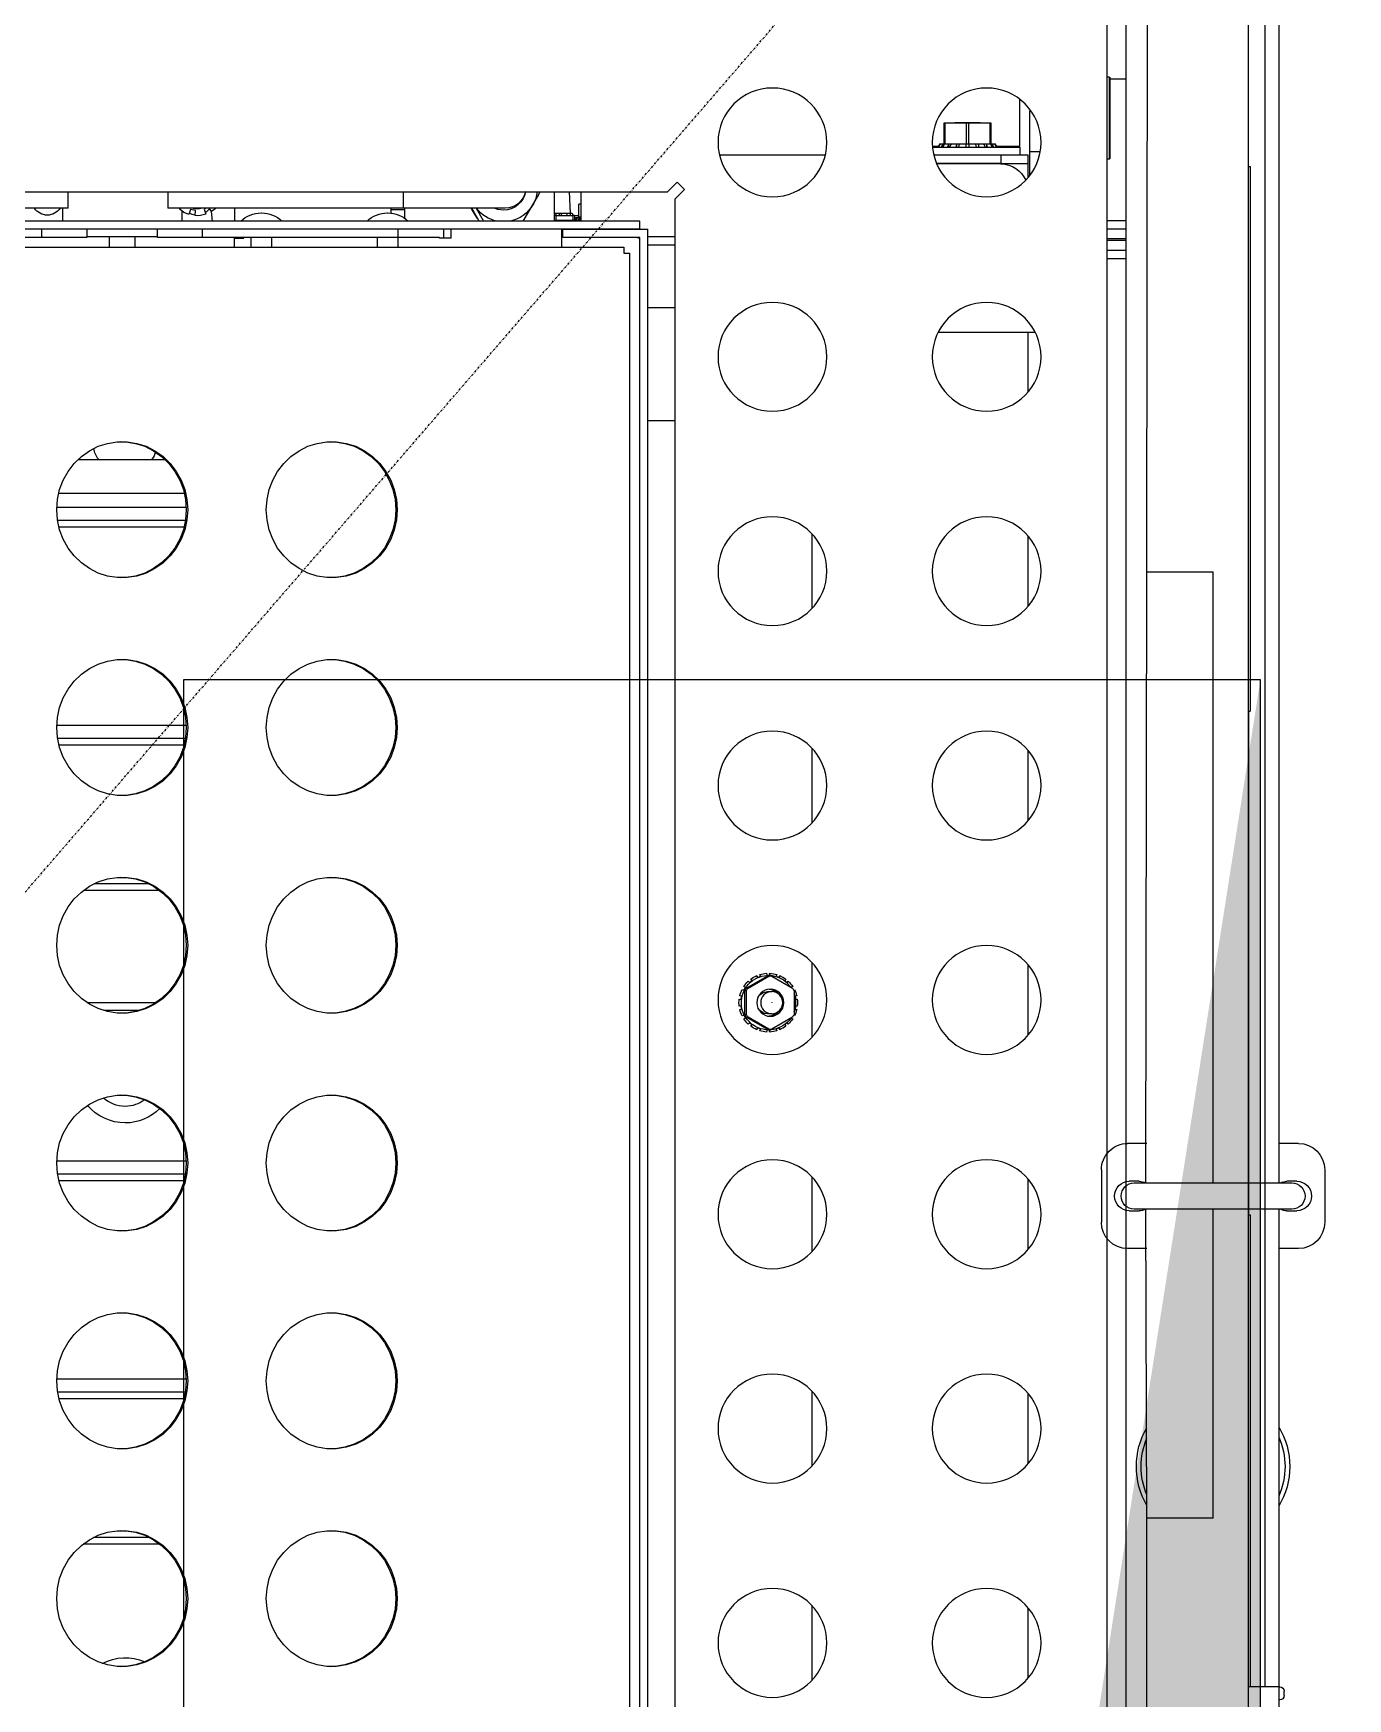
# Model space of a CAD drawing. Header units: inches. Extents: x 0 to 24647, y -6 to 17516.
# Drawn here: x 8805.3 to 9110.5, y 10575.5 to 10961.9 of the extents above; entities that cross this region are included whole.
import ezdxf

# ---------------------------------------------------------------- set-up
doc = ezdxf.new("R2010")
doc.units = ezdxf.units.IN
doc.header["$MEASUREMENT"] = 0
doc.linetypes.add('STRICHPUNKT', pattern=[1, 0.5, -0.25, 0, -0.25])
for name, color, linetype in [('260G', 2, 'Continuous'), ('410AB', 90, 'Continuous'), ('610', 4, 'STRICHPUNKT'), ('BK BO', 41, 'Continuous')]:
    doc.layers.add(name, color=color, linetype=linetype)
doc.layers.add('500', color=4, linetype='Continuous', lineweight=13)

# ---------------------------------------------------------------- blocks, each defined once
blk = doc.blocks.new('A$C0A803AA6')
at = {"layer": '410AB', "flags": 128}
blk.add_lwpolyline([(1013.49, 1120.8), (1013.5, 870.8), (513.5, 870.79), (513.49, 1120.79)], close=True, dxfattribs=at)
at = {"layer": '410AB'}
blk.add_solid([(1013.49, 1120.8), (587.71, 1053.97), (513.49, 1120.79), (513.5, 870.79)], dxfattribs=at)
at = {"layer": '610'}
blk.add_line((0, 0), (1527, 1320.8), dxfattribs=at)
blk = doc.blocks.new('D-Broiler-Duke-FBB')
at = {"layer": 'BK BO', "color": 250}
for p, q in [((80546.4, 12099.04), (80547.44, 12099.04)), ((80548.45, 12098.03), (80548.45, 12090.74)), ((81011.37, 12094.53), (80548.45, 12094.53)), ((80178.34, 12090.74), (80991.59, 12090.74)), ((80658, 12091.12), (80548.45, 12091.12)), ((80658, 12090.74), (80658, 12091.12)), ((80658, 12090.8), (80774.87, 12090.8)), ((80774.87, 12090.74), (80774.87, 12091.12)), ((80901.21, 12091.12), (80774.87, 12091.12)), ((80901.21, 12090.74), (80901.21, 12091.12)), ((80178.34, 12062.31), (80991.59, 12062.31)), ((80879.84, 12062.31), (80879.84, 12057.94)), ((80881.73, 12062.31), (80881.73, 12057.94)), ((80884.07, 12062.31), (80884.07, 12057.94)), ((80884.51, 12057.94), (80884.51, 12062.31)), ((80886.78, 12057.94), (80886.78, 12062.31)), ((80888.68, 12057.94), (80888.68, 12062.31)), ((80921.53, 12062.31), (80921.53, 12058.53)), ((80180.01, 12057.94), (80990.83, 12057.94)), ((80922, 12058.53), (80903.05, 12058.53)), ((80903.05, 12058.41), (80903.05, 12058.53)), ((80903.05, 12057.94), (80903.05, 12058.41)), ((80922, 12058.41), (80903.05, 12058.41)), ((80922, 12058.41), (80922, 12058.53)), ((80922, 12058.41), (80922, 12057.94)), ((80904.63, 12042.39), (80904.63, 12039.95)), ((80550.44, 12039.57), (80566.8, 12039.57)), ((80600.18, 12039.57), (80616.54, 12039.57)), ((80649.92, 12039.57), (80666.28, 12039.57)), ((80699.66, 12039.57), (80716.03, 12039.57)), ((80749.4, 12039.57), (80765.77, 12039.57)), ((80799.14, 12039.57), (80815.51, 12039.57)), ((80848.88, 12039.57), (80862.78, 12039.57)), ((80862.78, 12018.67), (80862.78, 12041.21)), ((80898.63, 12039.57), (80901.95, 12039.57)), ((80899.09, 12039.95), (80914.09, 12039.95)), ((80901.94, 12031.02), (80901.95, 12039.57)), ((80901.95, 12039.57), (80903.84, 12039.57)), ((80901.95, 12033.25), (80901.95, 12039.57)), ((80903.84, 12039.57), (80903.84, 12033.25)), ((80905.74, 12037.67), (80903.84, 12037.67)), ((80905.74, 12017.35), (80905.74, 12037.67)), ((80905.86, 12037.67), (80916.8, 12037.67)), ((80905.86, 12037.67), (80905.86, 12032.24)), ((80901.82, 12033.25), (80901.82, 12018.33)), ((80901.95, 12031.02), (80901.82, 12031.02)), ((80903.84, 12033.25), (80901.95, 12033.25)), ((80901.95, 12033.25), (80901.95, 12018.28)), ((80903.84, 12033.25), (80903.84, 12017.66)), ((80906.52, 12031.81), (80905.74, 12032.32)), ((80905.74, 12032.27), (80906.52, 12031.81)), ((80906.52, 12031.81), (80905.74, 12032.14)), ((80905.74, 12031.59), (80906.43, 12031.2)), ((80906.43, 12030.82), (80905.74, 12031.21)), ((80906.43, 12031.2), (80905.75, 12031.2)), ((80906.43, 12031.2), (80906.43, 12030.82)), ((80906.52, 12019.18), (80906.52, 12031.81)), ((80906.52, 12031.02), (80911.25, 12031.02)), ((80911.25, 12030.68), (80906.52, 12030.68)), ((80911.25, 12031.02), (80911.25, 12030.68)), ((80911.25, 12030.68), (80911.25, 12025.83)), ((80905.74, 12030.17), (80906.43, 12029.88)), ((80906.43, 12029.88), (80905.74, 12029.88)), ((80906.43, 12029.3), (80905.74, 12029.58)), ((80905.74, 12028.18), (80906.43, 12028.03)), ((80906.43, 12028.03), (80905.74, 12028.03)), ((80906.43, 12027.32), (80905.74, 12027.47)), ((80906.43, 12029.88), (80906.43, 12029.3)), ((80906.43, 12028.03), (80906.43, 12027.32)), ((80911.42, 12025.49), (80911.42, 12028.45)), ((80901.95, 12025.49), (80901.82, 12025.49)), ((80905.74, 12025.87), (80906.43, 12025.87)), ((80906.43, 12025.12), (80905.74, 12025.12)), ((80905.74, 12023.52), (80906.43, 12023.67)), ((80906.43, 12022.96), (80905.74, 12022.81)), ((80906.43, 12022.96), (80905.74, 12022.96)), ((80906.43, 12023.67), (80906.43, 12022.96)), ((80906.52, 12025.83), (80911.25, 12025.83)), ((80911.25, 12025.16), (80906.52, 12025.16)), ((80911.25, 12025.83), (80911.25, 12025.16)), ((80911.25, 12025.16), (80911.25, 12020.31)), ((80911.42, 12022.54), (80911.42, 12025.49)), ((80901.95, 12019.97), (80901.82, 12019.97)), ((80901.94, 12018.28), (80901.94, 12019.97)), ((80905.74, 12021.4), (80906.43, 12021.69)), ((80906.43, 12021.11), (80905.74, 12020.82)), ((80906.43, 12021.11), (80905.74, 12021.11)), ((80905.74, 12019.78), (80906.43, 12020.17)), ((80906.43, 12019.79), (80905.74, 12019.4)), ((80905.74, 12018.67), (80906.52, 12019.18)), ((80906.52, 12019.18), (80905.74, 12018.72)), ((80905.74, 12018.85), (80906.52, 12019.18)), ((80906.43, 12019.79), (80905.75, 12019.79)), ((80905.86, 12018.75), (80905.86, 12017.34)), ((80906.43, 12021.69), (80906.43, 12021.11)), ((80906.43, 12020.17), (80906.43, 12019.79)), ((80906.52, 12020.31), (80911.25, 12020.31)), ((80911.25, 12019.97), (80906.52, 12019.97)), ((80911.25, 12020.31), (80911.25, 12019.97)), ((80903.84, 11992.48), (80903.84, 11967.92)), ((80567.31, 11989.37), (80549.93, 11989.37)), ((80617.05, 11989.37), (80599.67, 11989.37)), ((80666.79, 11989.37), (80649.41, 11989.37)), ((80716.53, 11989.37), (80699.15, 11989.37)), ((80766.28, 11989.37), (80748.89, 11989.37)), ((80816.02, 11989.37), (80798.64, 11989.37)), ((80703.82, 11984.87), (80701.02, 11980.04)), ((80702.23, 11983.88), (80702.57, 11983.65)), ((80702.23, 11983.88), (80702.57, 11983.59)), ((80703.57, 11984.45), (80703.47, 11984.92)), ((80704.12, 11985.3), (80704.4, 11985.21)), ((80704.12, 11985.3), (80704.4, 11985.21)), ((80710, 11985.21), (80704.4, 11985.21)), ((80705.72, 11985.47), (80705.65, 11985.85)), ((80706.47, 11985.6), (80705.72, 11985.47)), ((80706.39, 11985.98), (80706.47, 11985.6)), ((80706.39, 11985.98), (80706.47, 11985.54)), ((80707.94, 11985.6), (80708.01, 11985.98)), ((80707.94, 11985.54), (80708.01, 11985.98)), ((80708.68, 11985.47), (80707.94, 11985.6)), ((80708.76, 11985.85), (80708.68, 11985.47)), ((80710, 11985.21), (80710.28, 11985.3)), ((80710, 11985.21), (80710.28, 11985.3)), ((80713.38, 11980.04), (80710.58, 11984.87)), ((80710.94, 11984.92), (80710.83, 11984.45)), ((80711.84, 11983.65), (80712.18, 11983.88)), ((80711.84, 11983.59), (80712.18, 11983.88)), ((80701.09, 11981.1), (80700.67, 11981.19)), ((80700.93, 11981.9), (80701.35, 11981.81)), ((80700.93, 11981.9), (80701.35, 11981.75)), ((80701.35, 11981.81), (80701.09, 11981.1)), ((80702.08, 11983.08), (80701.74, 11983.3)), ((80702.57, 11983.65), (80702.08, 11983.08)), ((80704.64, 11980.06), (80704.64, 11979.04)), ((80709.77, 11979.04), (80709.77, 11980.06)), ((80712.32, 11983.08), (80711.84, 11983.65)), ((80712.67, 11983.3), (80712.32, 11983.08)), ((80713.06, 11981.81), (80713.48, 11981.9)), ((80713.06, 11981.75), (80713.48, 11981.9)), ((80713.32, 11981.1), (80713.06, 11981.81)), ((80713.74, 11981.19), (80713.32, 11981.1)), ((80700.39, 11979.6), (80700.84, 11979.66)), ((80700.39, 11979.6), (80701.02, 11979.37)), ((80701.02, 11978.96), (80700.39, 11978.85)), ((80700.67, 11977.26), (80701.09, 11977.47)), ((80700.67, 11977.26), (80701.09, 11977.41)), ((80700.84, 11979.66), (80701.01, 11979.3)), ((80701.35, 11976.76), (80700.93, 11976.55)), ((80701.01, 11979.71), (80701.01, 11979.3)), ((80701.02, 11979.37), (80703.82, 11974.54)), ((80701.02, 11979.37), (80701.02, 11978.96)), ((80701.02, 11978.96), (80703.82, 11974.13)), ((80701.09, 11977.47), (80701.35, 11976.76)), ((80701.09, 11977.47), (80701.09, 11977.41)), ((80701.09, 11977.41), (80701.33, 11976.75)), ((80710.58, 11974.54), (80713.38, 11979.37)), ((80710.58, 11974.13), (80713.38, 11978.96)), ((80713.06, 11976.76), (80713.32, 11977.47)), ((80713.48, 11976.55), (80713.06, 11976.76)), ((80713.08, 11976.75), (80713.32, 11977.41)), ((80713.32, 11977.47), (80713.74, 11977.26)), ((80713.32, 11977.47), (80713.32, 11977.41)), ((80713.32, 11977.41), (80713.74, 11977.26)), ((80713.38, 11979.37), (80714.02, 11979.6)), ((80713.38, 11978.96), (80713.38, 11979.37)), ((80714.02, 11978.85), (80713.38, 11978.96)), ((80713.39, 11979.3), (80713.39, 11979.71)), ((80713.39, 11979.3), (80713.57, 11979.66)), ((80713.57, 11979.66), (80714.02, 11979.6)), ((80701.74, 11975.15), (80702.08, 11975.5)), ((80701.74, 11975.15), (80702.08, 11975.44)), ((80702.08, 11975.5), (80702.57, 11974.92)), ((80702.08, 11975.5), (80702.08, 11975.44)), ((80702.08, 11975.44), (80702.54, 11974.89)), ((80702.57, 11974.92), (80702.23, 11974.57)), ((80703.47, 11973.54), (80703.82, 11974.13)), ((80703.47, 11973.54), (80703.82, 11974.13)), ((80703.82, 11974.13), (80703.82, 11974.54)), ((80703.82, 11974.13), (80704.4, 11973.79)), ((80703.82, 11974.13), (80704.4, 11973.79)), ((80704.4, 11973.79), (80704.12, 11973.16)), ((80704.4, 11974.21), (80710, 11974.21)), ((80704.4, 11974.21), (80704.4, 11973.79)), ((80704.4, 11973.79), (80710, 11973.79)), ((80705.65, 11972.61), (80705.72, 11973.11)), ((80705.65, 11972.61), (80705.72, 11973.05)), ((80705.72, 11973.11), (80706.47, 11972.97)), ((80705.72, 11973.11), (80705.72, 11973.05)), ((80705.72, 11973.05), (80706.46, 11972.92)), ((80706.47, 11972.97), (80706.39, 11972.48)), ((80707.94, 11972.97), (80708.68, 11973.11)), ((80707.94, 11972.92), (80708.68, 11973.05)), ((80708.01, 11972.48), (80707.94, 11972.97)), ((80708.68, 11973.11), (80708.76, 11972.61)), ((80708.68, 11973.11), (80708.68, 11973.05)), ((80708.68, 11973.05), (80708.76, 11972.61)), ((80710, 11973.79), (80710, 11974.21)), ((80710, 11973.79), (80710.58, 11974.13)), ((80710.58, 11974.54), (80710.58, 11974.13)), ((80710.58, 11974.13), (80710.94, 11973.54)), ((80711.84, 11974.92), (80712.32, 11975.5)), ((80712.18, 11974.57), (80711.84, 11974.92)), ((80711.86, 11974.89), (80712.32, 11975.44)), ((80712.32, 11975.5), (80712.67, 11975.15)), ((80712.32, 11975.5), (80712.32, 11975.44)), ((80712.32, 11975.44), (80712.67, 11975.15)), ((80893.66, 11957.57), (80194.63, 11957.57)), ((80842.25, 11957.57), (80842.25, 11951.28)), ((80868.48, 11951.28), (80868.48, 11957.57)), ((80883, 11957.57), (80883, 11951.28)), ((80884.89, 11957.57), (80884.89, 11951.28)), ((80895.91, 11959.82), (80893.66, 11957.57)), ((80895.38, 11955.86), (80897.63, 11958.11)), ((80897.63, 11958.11), (80895.91, 11959.82)), ((80895.38, 11702.56), (80895.38, 11955.86)), ((80200.62, 11951.28), (80886.66, 11951.28)), ((80202.51, 11949.39), (80884.77, 11949.39)), ((80884.64, 11949.39), (80884.64, 11949.01)), ((80884.77, 11949.39), (80884.77, 11931.55)), ((80886.66, 11931.55), (80886.66, 11951.28)), ((80886.66, 11949.39), (80888.56, 11949.39)), ((80886.66, 11949.39), (80886.66, 11709.08)), ((80888.56, 11949.39), (80888.56, 11709.08)), ((80206.18, 11947.11), (80881.1, 11947.11)), ((80881.1, 11945.72), (80881.1, 11947.11)), ((80882.49, 11945.72), (80881.1, 11945.72)), ((80882.49, 11712.75), (80882.49, 11945.72)), ((80884.64, 11949.01), (80884.77, 11949.01)), ((80888.56, 11935.8), (80895.38, 11935.8)), ((80888.68, 11935.8), (80888.68, 11929.56)), ((80888.68, 11934.37), (80889.47, 11934.88)), ((80889.47, 11934.88), (80888.68, 11934.4)), ((80888.68, 11934.53), (80889.47, 11934.88)), ((80889.84, 11934.22), (80888.68, 11934.22)), ((80889.84, 11933.84), (80888.68, 11933.84)), ((80889.47, 11935.27), (80888.69, 11935.31)), ((80889.47, 11934.88), (80889.16, 11934.84)), ((80889.47, 11934.88), (80889.3, 11934.22)), ((80889.47, 11935.8), (80889.47, 11935.27)), ((80889.47, 11934.88), (80889.47, 11935.27)), ((80889.47, 11935.27), (80892.52, 11935.27)), ((80889.79, 11935.27), (80889.84, 11934.22)), ((80889.84, 11934.22), (80889.84, 11933.84)), ((80890.43, 11933.74), (80889.84, 11933.84)), ((80889.84, 11929.94), (80889.84, 11933.84)), ((80890.43, 11933.28), (80890.43, 11933.74)), ((80892.52, 11935.8), (80892.52, 11935.27)), ((80882.49, 11931.34), (80886.66, 11931.34)), ((80884.77, 11931.55), (80886.66, 11931.55)), ((80889.84, 11929.94), (80888.68, 11929.94)), ((80889.84, 11933.28), (80890.43, 11933.28)), ((80890.43, 11932.48), (80889.84, 11932.48)), ((80889.84, 11931.26), (80890.43, 11931.26)), ((80890.43, 11930.7), (80889.84, 11930.7)), ((80890.43, 11929.95), (80889.84, 11929.94)), ((80889.84, 11929.94), (80889.84, 11929.58)), ((80890.43, 11933.28), (80895.38, 11933.11)), ((80890.43, 11932.48), (80890.43, 11933.28)), ((80890.43, 11931.26), (80890.43, 11932.48)), ((80890.43, 11929.95), (80890.43, 11931.26)), ((80890.43, 11929.56), (80890.43, 11929.95)), ((80895.38, 11929.56), (80888.56, 11929.56)), ((80888.56, 11922.35), (80892.34, 11924.58)), ((80891.55, 11918.18), (80891.55, 11894.5)), ((80888.56, 11912.14), (80891.55, 11910.38)), ((80884.64, 11905.58), (80886.66, 11905.58)), ((80884.64, 11905.58), (80884.64, 11902.91)), ((80884.64, 11903.93), (80886.66, 11903.93)), ((80884.64, 11902.91), (80884.77, 11902.91)), ((80884.77, 11902.91), (80884.77, 11893.33)), ((80884.77, 11893.23), (80882.49, 11893.23)), ((80884.77, 11893.33), (80886.66, 11893.33)), ((80884.77, 11893.33), (80884.77, 11847.86)), ((80889.21, 11894.82), (80891.55, 11894.82)), ((80891.55, 11891.58), (80890.42, 11891.58)), ((80891.21, 11894.82), (80891.21, 11891.58)), ((80891.55, 11894.5), (80891.55, 11839.84)), ((80895.38, 11894.5), (80891.55, 11894.5)), ((80882.49, 11888.48), (80884.77, 11888.48)), ((80890.45, 11890.78), (80890.45, 11890.92)), ((80884.77, 11863.91), (80882.49, 11863.91)), ((80890.45, 11861.47), (80890.45, 11861.61)), ((80882.49, 11859.16), (80884.77, 11859.16)), ((80884.64, 11857.44), (80884.77, 11857.44)), ((80884.64, 11855.28), (80884.64, 11857.44)), ((80884.64, 11857.18), (80884.77, 11857.18)), ((80882.49, 11855.28), (80884.64, 11855.28)), ((80884.77, 11855.28), (80884.64, 11855.28)), ((80891.55, 11855.28), (80888.56, 11855.28)), ((80888.56, 11850.16), (80890.78, 11849.95)), ((80891.32, 11848.25), (80890.15, 11848.63)), ((80890.78, 11849.95), (80891.48, 11849.5)), ((80891.55, 11848.74), (80891.32, 11848.25)), ((80884.77, 11847.86), (80886.66, 11847.86)), ((80884.77, 11847.86), (80884.77, 11837.45)), ((80889.83, 11846.16), (80891.06, 11846.23)), ((80891.28, 11845.11), (80890.1, 11844.73)), ((80891.06, 11846.23), (80891.28, 11845.11)), ((80615.28, 11843.57), (80615.28, 11814.57)), ((80616.81, 11843.89), (80616.81, 11814.24)), ((80619.93, 11814.04), (80619.93, 11844.1)), ((80665.84, 11843.57), (80665.84, 11814.56)), ((80667.37, 11843.9), (80667.37, 11814.24)), ((80670.49, 11814.04), (80670.49, 11844.1)), ((80766.97, 11843.59), (80766.97, 11814.55)), ((80768.5, 11843.91), (80768.5, 11814.23)), ((80771.62, 11814.04), (80771.62, 11844.1)), ((80817.53, 11843.59), (80817.53, 11814.54)), ((80819.06, 11843.91), (80819.06, 11814.23)), ((80822.18, 11814.04), (80822.18, 11844.1)), ((80825.38, 11843.66), (80825.38, 11814.47)), ((80890.91, 11843.05), (80888.56, 11843.05)), ((80891.3, 11842.54), (80891.55, 11842.75)), ((80581.57, 11837.99), (80581.57, 11820.15)), ((80707.25, 11820.98), (80707.25, 11837.15)), ((80733.26, 11837.89), (80733.26, 11820.25)), ((80833.28, 11819.01), (80833.28, 11839.13)), ((80884.77, 11837.45), (80886.66, 11837.45)), ((80884.89, 11837.45), (80884.89, 11821.02)), ((80895.38, 11839.84), (80891.55, 11839.84)), ((80583.1, 11835.57), (80583.1, 11822.56)), ((80705.36, 11833.16), (80705.36, 11824.98)), ((80734.79, 11835.42), (80734.79, 11822.72)), ((80884.89, 11832.16), (80882.49, 11832.16)), ((80882.49, 11826.25), (80884.89, 11826.25)), ((80884.77, 11821.02), (80884.77, 11810.6)), ((80886.66, 11821.02), (80884.77, 11821.02)), ((80888.56, 11815.41), (80891.55, 11815.41)), ((80891.55, 11816.69), (80891.55, 11762.03)), ((80891.55, 11816.69), (80895.38, 11816.69)), ((80884.77, 11810.6), (80884.77, 11765.13)), ((80884.77, 11810.6), (80886.66, 11810.6))]:
    blk.add_line(p, q, dxfattribs=at)
at = {"layer": 'BK BO', "color": 250, "flags": 128}
for points in [[(80906.43, 12025.87), (80906.43, 12025.21), (80906.43, 12025.12)], [(80710.83, 11984.45), (80711.76, 11983.65), (80712.67, 11982.44)], [(80710.06, 11973.6), (80710.63, 11973.94), (80710.71, 11973.98)], [(80710.28, 11973.16), (80710.17, 11973.39), (80710.06, 11973.6)], [(80710.71, 11973.98), (80710.82, 11973.77), (80710.94, 11973.54)], [(80888.68, 11935.31), (80888.8, 11935.37), (80889.37, 11935.69)], [(80889.37, 11935.31), (80888.8, 11934.99), (80888.68, 11934.93)], [(80889.37, 11935.69), (80889.38, 11935.65), (80889.37, 11935.31)], [(80892.34, 11924.58), (80894.18, 11925.62), (80895.38, 11926.29)], [(80891.08, 11917.77), (80891.26, 11916.42), (80891.55, 11915.6)], [(80891.55, 11911.4), (80890.51, 11912), (80888.56, 11913.08)], [(80891.55, 11910.23), (80891.06, 11910.52), (80889.2, 11911.62)], [(80584.7, 11877.55), (80584.66, 11878.69), (80584.3, 11880.94), (80583.61, 11883.11), (80582.58, 11885.15), (80581.26, 11887.03), (80579.65, 11888.7), (80577.8, 11890.11), (80575.76, 11891.25), (80573.56, 11892.08), (80571.26, 11892.59), (80568.91, 11892.76), (80566.55, 11892.59), (80564.25, 11892.08), (80562.06, 11891.25), (80560.01, 11890.11), (80558.17, 11888.7), (80556.56, 11887.03), (80555.23, 11885.15), (80554.21, 11883.11), (80553.51, 11880.94), (80553.16, 11878.69), (80553.11, 11877.55)], [(80568.91, 11893.08), (80566.55, 11892.91), (80564.25, 11892.41), (80562.06, 11891.58), (80560.01, 11890.44), (80558.17, 11889.03), (80556.56, 11887.36), (80555.23, 11885.48), (80554.21, 11883.44), (80553.51, 11881.26), (80553.16, 11879.02), (80553.16, 11876.74), (80553.51, 11874.5), (80554.21, 11872.33), (80555.23, 11870.28), (80556.56, 11868.4), (80558.17, 11866.74), (80560.01, 11865.32), (80562.06, 11864.18), (80564.25, 11863.35), (80566.55, 11862.85), (80568.91, 11862.68), (80571.26, 11862.85), (80573.56, 11863.35), (80575.76, 11864.18), (80577.8, 11865.32), (80579.65, 11866.74), (80581.26, 11868.4), (80582.58, 11870.28), (80583.61, 11872.33), (80584.3, 11874.5), (80584.66, 11876.74), (80584.66, 11879.02), (80584.3, 11881.26), (80583.61, 11883.44), (80582.58, 11885.48), (80581.26, 11887.36), (80579.65, 11889.03), (80577.8, 11890.44), (80575.76, 11891.58), (80573.56, 11892.41), (80571.26, 11892.91), (80568.91, 11893.08)], [(80635.24, 11877.55), (80635.19, 11878.69), (80634.84, 11880.94), (80634.15, 11883.11), (80633.12, 11885.15), (80631.79, 11887.03), (80630.19, 11888.7), (80628.34, 11890.11), (80626.3, 11891.25), (80624.1, 11892.08), (80621.8, 11892.59), (80619.44, 11892.76), (80617.09, 11892.59), (80614.79, 11892.08), (80612.59, 11891.25), (80610.55, 11890.11), (80608.7, 11888.7), (80607.1, 11887.03), (80605.77, 11885.15), (80604.74, 11883.11), (80604.05, 11880.94), (80603.7, 11878.69), (80603.65, 11877.55)], [(80619.44, 11893.08), (80617.09, 11892.91), (80614.79, 11892.41), (80612.59, 11891.58), (80610.55, 11890.44), (80608.7, 11889.03), (80607.1, 11887.36), (80605.77, 11885.48), (80604.74, 11883.44), (80604.05, 11881.26), (80603.7, 11879.02), (80603.7, 11876.74), (80604.05, 11874.5), (80604.74, 11872.33), (80605.77, 11870.28), (80607.1, 11868.4), (80608.7, 11866.74), (80610.55, 11865.32), (80612.59, 11864.18), (80614.79, 11863.35), (80617.09, 11862.85), (80619.44, 11862.68), (80621.8, 11862.85), (80624.1, 11863.35), (80626.3, 11864.18), (80628.34, 11865.32), (80630.19, 11866.74), (80631.79, 11868.4), (80633.12, 11870.28), (80634.15, 11872.33), (80634.84, 11874.5), (80635.19, 11876.74), (80635.19, 11879.02), (80634.84, 11881.26), (80634.15, 11883.44), (80633.12, 11885.48), (80631.79, 11887.36), (80630.19, 11889.03), (80628.34, 11890.44), (80626.3, 11891.58), (80624.1, 11892.41), (80621.8, 11892.91), (80619.44, 11893.08)], [(80685.78, 11877.55), (80685.73, 11878.69), (80685.38, 11880.94), (80684.68, 11883.11), (80683.66, 11885.15), (80682.33, 11887.03), (80680.72, 11888.7), (80678.88, 11890.11), (80676.83, 11891.25), (80674.64, 11892.08), (80672.34, 11892.59), (80669.98, 11892.76), (80667.63, 11892.59), (80665.33, 11892.08), (80663.13, 11891.25), (80661.09, 11890.11), (80659.24, 11888.7), (80657.63, 11887.03), (80656.31, 11885.15), (80655.28, 11883.11), (80654.59, 11880.94), (80654.23, 11878.69), (80654.19, 11877.55)], [(80669.98, 11893.08), (80667.63, 11892.91), (80665.33, 11892.41), (80663.13, 11891.58), (80661.09, 11890.44), (80659.24, 11889.03), (80657.63, 11887.36), (80656.31, 11885.48), (80655.28, 11883.44), (80654.59, 11881.26), (80654.23, 11879.02), (80654.23, 11876.74), (80654.59, 11874.5), (80655.28, 11872.33), (80656.31, 11870.28), (80657.63, 11868.4), (80659.24, 11866.74), (80661.09, 11865.32), (80663.13, 11864.18), (80665.33, 11863.35), (80667.63, 11862.85), (80669.98, 11862.68), (80672.34, 11862.85), (80674.64, 11863.35), (80676.83, 11864.18), (80678.88, 11865.32), (80680.72, 11866.74), (80682.33, 11868.4), (80683.66, 11870.28), (80684.68, 11872.33), (80685.38, 11874.5), (80685.73, 11876.74), (80685.73, 11879.02), (80685.38, 11881.26), (80684.68, 11883.44), (80683.66, 11885.48), (80682.33, 11887.36), (80680.72, 11889.03), (80678.88, 11890.44), (80676.83, 11891.58), (80674.64, 11892.41), (80672.34, 11892.91), (80669.98, 11893.08)], [(80736.31, 11877.55), (80736.27, 11878.69), (80735.92, 11880.94), (80735.22, 11883.11), (80734.2, 11885.15), (80732.87, 11887.03), (80731.26, 11888.7), (80729.42, 11890.11), (80727.37, 11891.25), (80725.17, 11892.08), (80722.87, 11892.59), (80720.52, 11892.76), (80718.17, 11892.59), (80715.86, 11892.08), (80713.67, 11891.25), (80711.62, 11890.11), (80709.78, 11888.7), (80708.17, 11887.03), (80706.84, 11885.15), (80705.82, 11883.11), (80705.12, 11880.94), (80704.77, 11878.69), (80704.73, 11877.55)], [(80720.52, 11893.08), (80718.17, 11892.91), (80715.86, 11892.41), (80713.67, 11891.58), (80711.62, 11890.44), (80709.78, 11889.03), (80708.17, 11887.36), (80706.84, 11885.48), (80705.82, 11883.44), (80705.12, 11881.26), (80704.77, 11879.02), (80704.77, 11876.74), (80705.12, 11874.5), (80705.82, 11872.33), (80706.84, 11870.28), (80708.17, 11868.4), (80709.78, 11866.74), (80711.62, 11865.32), (80713.67, 11864.18), (80715.86, 11863.35), (80718.17, 11862.85), (80720.52, 11862.68), (80722.87, 11862.85), (80725.17, 11863.35), (80727.37, 11864.18), (80729.42, 11865.32), (80731.26, 11866.74), (80732.87, 11868.4), (80734.2, 11870.28), (80735.22, 11872.33), (80735.92, 11874.5), (80736.27, 11876.74), (80736.27, 11879.02), (80735.92, 11881.26), (80735.22, 11883.44), (80734.2, 11885.48), (80732.87, 11887.36), (80731.26, 11889.03), (80729.42, 11890.44), (80727.37, 11891.58), (80725.17, 11892.41), (80722.87, 11892.91), (80720.52, 11893.08)], [(80786.85, 11877.55), (80786.81, 11878.69), (80786.45, 11880.94), (80785.76, 11883.11), (80784.73, 11885.15), (80783.4, 11887.03), (80781.8, 11888.7), (80779.95, 11890.11), (80777.91, 11891.25), (80775.71, 11892.08), (80773.41, 11892.59), (80771.06, 11892.76), (80768.7, 11892.59), (80766.4, 11892.08), (80764.2, 11891.25), (80762.16, 11890.11), (80760.31, 11888.7), (80758.71, 11887.03), (80757.38, 11885.15), (80756.36, 11883.11), (80755.66, 11880.94), (80755.31, 11878.69), (80755.26, 11877.55)], [(80771.06, 11893.08), (80768.7, 11892.91), (80766.4, 11892.41), (80764.2, 11891.58), (80762.16, 11890.44), (80760.31, 11889.03), (80758.71, 11887.36), (80757.38, 11885.48), (80756.36, 11883.44), (80755.66, 11881.26), (80755.31, 11879.02), (80755.31, 11876.74), (80755.66, 11874.5), (80756.36, 11872.33), (80757.38, 11870.28), (80758.71, 11868.4), (80760.31, 11866.74), (80762.16, 11865.32), (80764.2, 11864.18), (80766.4, 11863.35), (80768.7, 11862.85), (80771.06, 11862.68), (80773.41, 11862.85), (80775.71, 11863.35), (80777.91, 11864.18), (80779.95, 11865.32), (80781.8, 11866.74), (80783.4, 11868.4), (80784.73, 11870.28), (80785.76, 11872.33), (80786.45, 11874.5), (80786.81, 11876.74), (80786.81, 11879.02), (80786.45, 11881.26), (80785.76, 11883.44), (80784.73, 11885.48), (80783.4, 11887.36), (80781.8, 11889.03), (80779.95, 11890.44), (80777.91, 11891.58), (80775.71, 11892.41), (80773.41, 11892.91), (80771.06, 11893.08)], [(80837.39, 11877.55), (80837.34, 11878.69), (80836.99, 11880.94), (80836.3, 11883.11), (80835.27, 11885.15), (80833.94, 11887.03), (80832.34, 11888.7), (80830.49, 11890.11), (80828.45, 11891.25), (80826.25, 11892.08), (80823.95, 11892.59), (80821.59, 11892.76), (80819.24, 11892.59), (80816.94, 11892.08), (80814.74, 11891.25), (80812.7, 11890.11), (80810.85, 11888.7), (80809.25, 11887.03), (80807.92, 11885.15), (80806.89, 11883.11), (80806.2, 11880.94), (80805.85, 11878.69), (80805.8, 11877.55)], [(80821.59, 11893.08), (80819.24, 11892.91), (80816.94, 11892.41), (80814.74, 11891.58), (80812.7, 11890.44), (80810.85, 11889.03), (80809.25, 11887.36), (80807.92, 11885.48), (80806.89, 11883.44), (80806.2, 11881.26), (80805.85, 11879.02), (80805.85, 11876.74), (80806.2, 11874.5), (80806.89, 11872.33), (80807.92, 11870.28), (80809.25, 11868.4), (80810.85, 11866.74), (80812.7, 11865.32), (80814.74, 11864.18), (80816.94, 11863.35), (80819.24, 11862.85), (80821.59, 11862.68), (80823.95, 11862.85), (80826.25, 11863.35), (80828.45, 11864.18), (80830.49, 11865.32), (80832.34, 11866.74), (80833.94, 11868.4), (80835.27, 11870.28), (80836.3, 11872.33), (80836.99, 11874.5), (80837.34, 11876.74), (80837.34, 11879.02), (80836.99, 11881.26), (80836.3, 11883.44), (80835.27, 11885.48), (80833.94, 11887.36), (80832.34, 11889.03), (80830.49, 11890.44), (80828.45, 11891.58), (80826.25, 11892.41), (80823.95, 11892.91), (80821.59, 11893.08)], [(80584.7, 11828.9), (80584.66, 11830.04), (80584.3, 11832.29), (80583.61, 11834.46), (80582.58, 11836.51), (80581.26, 11838.38), (80579.65, 11840.05), (80577.8, 11841.46), (80575.76, 11842.6), (80573.56, 11843.43), (80571.26, 11843.94), (80568.91, 11844.11), (80566.55, 11843.94), (80564.25, 11843.43), (80562.06, 11842.6), (80560.01, 11841.46), (80558.17, 11840.05), (80556.56, 11838.38), (80555.23, 11836.51), (80554.21, 11834.46), (80553.51, 11832.29), (80553.16, 11830.04), (80553.11, 11828.9)], [(80568.91, 11844.44), (80566.55, 11844.27), (80564.25, 11843.76), (80562.06, 11842.93), (80560.01, 11841.79), (80558.17, 11840.38), (80556.56, 11838.71), (80555.23, 11836.83), (80554.21, 11834.79), (80553.51, 11832.62), (80553.16, 11830.37), (80553.16, 11828.1), (80553.51, 11825.85), (80554.21, 11823.68), (80555.23, 11821.63), (80556.56, 11819.75), (80558.17, 11818.09), (80560.01, 11816.67), (80562.06, 11815.54), (80564.25, 11814.71), (80566.55, 11814.2), (80568.91, 11814.03), (80571.26, 11814.2), (80573.56, 11814.71), (80575.76, 11815.54), (80577.8, 11816.67), (80579.65, 11818.09), (80581.26, 11819.75), (80582.58, 11821.63), (80583.61, 11823.68), (80584.3, 11825.85), (80584.66, 11828.1), (80584.66, 11830.37), (80584.3, 11832.62), (80583.61, 11834.79), (80582.58, 11836.83), (80581.26, 11838.71), (80579.65, 11840.38), (80577.8, 11841.79), (80575.76, 11842.93), (80573.56, 11843.76), (80571.26, 11844.27), (80568.91, 11844.44)], [(80635.24, 11828.9), (80635.19, 11830.04), (80634.84, 11832.29), (80634.15, 11834.46), (80633.12, 11836.51), (80631.79, 11838.38), (80630.19, 11840.05), (80628.34, 11841.46), (80626.3, 11842.6), (80624.1, 11843.43), (80621.8, 11843.94), (80619.44, 11844.11), (80617.09, 11843.94), (80614.79, 11843.43), (80612.59, 11842.6), (80610.55, 11841.46), (80608.7, 11840.05), (80607.1, 11838.38), (80605.77, 11836.51), (80604.74, 11834.46), (80604.05, 11832.29), (80603.7, 11830.04), (80603.65, 11828.9)], [(80619.44, 11844.44), (80617.09, 11844.27), (80614.79, 11843.76), (80612.59, 11842.93), (80610.55, 11841.79), (80608.7, 11840.38), (80607.1, 11838.71), (80605.77, 11836.83), (80604.74, 11834.79), (80604.05, 11832.62), (80603.7, 11830.37), (80603.7, 11828.1), (80604.05, 11825.85), (80604.74, 11823.68), (80605.77, 11821.63), (80607.1, 11819.75), (80608.7, 11818.09), (80610.55, 11816.67), (80612.59, 11815.54), (80614.79, 11814.71), (80617.09, 11814.2), (80619.44, 11814.03), (80621.8, 11814.2), (80624.1, 11814.71), (80626.3, 11815.54), (80628.34, 11816.67), (80630.19, 11818.09), (80631.79, 11819.75), (80633.12, 11821.63), (80634.15, 11823.68), (80634.84, 11825.85), (80635.19, 11828.1), (80635.19, 11830.37), (80634.84, 11832.62), (80634.15, 11834.79), (80633.12, 11836.83), (80631.79, 11838.71), (80630.19, 11840.38), (80628.34, 11841.79), (80626.3, 11842.93), (80624.1, 11843.76), (80621.8, 11844.27), (80619.44, 11844.44)], [(80685.78, 11828.9), (80685.73, 11830.04), (80685.38, 11832.29), (80684.68, 11834.46), (80683.66, 11836.51), (80682.33, 11838.38), (80680.72, 11840.05), (80678.88, 11841.46), (80676.83, 11842.6), (80674.64, 11843.43), (80672.34, 11843.94), (80669.98, 11844.11), (80667.63, 11843.94), (80665.33, 11843.43), (80663.13, 11842.6), (80661.09, 11841.46), (80659.24, 11840.05), (80657.63, 11838.38), (80656.31, 11836.51), (80655.28, 11834.46), (80654.59, 11832.29), (80654.23, 11830.04), (80654.19, 11828.9)], [(80669.98, 11844.44), (80667.63, 11844.27), (80665.33, 11843.76), (80663.13, 11842.93), (80661.09, 11841.79), (80659.24, 11840.38), (80657.63, 11838.71), (80656.31, 11836.83), (80655.28, 11834.79), (80654.59, 11832.62), (80654.23, 11830.37), (80654.23, 11828.1), (80654.59, 11825.85), (80655.28, 11823.68), (80656.31, 11821.63), (80657.63, 11819.75), (80659.24, 11818.09), (80661.09, 11816.67), (80663.13, 11815.54), (80665.33, 11814.71), (80667.63, 11814.2), (80669.98, 11814.03), (80672.34, 11814.2), (80674.64, 11814.71), (80676.83, 11815.54), (80678.88, 11816.67), (80680.72, 11818.09), (80682.33, 11819.75), (80683.66, 11821.63), (80684.68, 11823.68), (80685.38, 11825.85), (80685.73, 11828.1), (80685.73, 11830.37), (80685.38, 11832.62), (80684.68, 11834.79), (80683.66, 11836.83), (80682.33, 11838.71), (80680.72, 11840.38), (80678.88, 11841.79), (80676.83, 11842.93), (80674.64, 11843.76), (80672.34, 11844.27), (80669.98, 11844.44)], [(80736.31, 11828.9), (80736.27, 11830.04), (80735.92, 11832.29), (80735.22, 11834.46), (80734.2, 11836.51), (80732.87, 11838.38), (80731.26, 11840.05), (80729.42, 11841.46), (80727.37, 11842.6), (80725.17, 11843.43), (80722.87, 11843.94), (80720.52, 11844.11), (80718.17, 11843.94), (80715.86, 11843.43), (80713.67, 11842.6), (80711.62, 11841.46), (80709.78, 11840.05), (80708.17, 11838.38), (80706.84, 11836.51), (80705.82, 11834.46), (80705.12, 11832.29), (80704.77, 11830.04), (80704.73, 11828.9)], [(80720.52, 11844.44), (80718.17, 11844.27), (80715.86, 11843.76), (80713.67, 11842.93), (80711.62, 11841.79), (80709.78, 11840.38), (80708.17, 11838.71), (80706.84, 11836.83), (80705.82, 11834.79), (80705.12, 11832.62), (80704.77, 11830.37), (80704.77, 11828.1), (80705.12, 11825.85), (80705.82, 11823.68), (80706.84, 11821.63), (80708.17, 11819.75), (80709.78, 11818.09), (80711.62, 11816.67), (80713.67, 11815.54), (80715.86, 11814.71), (80718.17, 11814.2), (80720.52, 11814.03), (80722.87, 11814.2), (80725.17, 11814.71), (80727.37, 11815.54), (80729.42, 11816.67), (80731.26, 11818.09), (80732.87, 11819.75), (80734.2, 11821.63), (80735.22, 11823.68), (80735.92, 11825.85), (80736.27, 11828.1), (80736.27, 11830.37), (80735.92, 11832.62), (80735.22, 11834.79), (80734.2, 11836.83), (80732.87, 11838.71), (80731.26, 11840.38), (80729.42, 11841.79), (80727.37, 11842.93), (80725.17, 11843.76), (80722.87, 11844.27), (80720.52, 11844.44)], [(80786.85, 11828.9), (80786.81, 11830.04), (80786.45, 11832.29), (80785.76, 11834.46), (80784.73, 11836.51), (80783.4, 11838.38), (80781.8, 11840.05), (80779.95, 11841.46), (80777.91, 11842.6), (80775.71, 11843.43), (80773.41, 11843.94), (80771.06, 11844.11), (80768.7, 11843.94), (80766.4, 11843.43), (80764.2, 11842.6), (80762.16, 11841.46), (80760.31, 11840.05), (80758.71, 11838.38), (80757.38, 11836.51), (80756.36, 11834.46), (80755.66, 11832.29), (80755.31, 11830.04), (80755.26, 11828.9)], [(80771.06, 11844.44), (80768.7, 11844.27), (80766.4, 11843.76), (80764.2, 11842.93), (80762.16, 11841.79), (80760.31, 11840.38), (80758.71, 11838.71), (80757.38, 11836.83), (80756.36, 11834.79), (80755.66, 11832.62), (80755.31, 11830.37), (80755.31, 11828.1), (80755.66, 11825.85), (80756.36, 11823.68), (80757.38, 11821.63), (80758.71, 11819.75), (80760.31, 11818.09), (80762.16, 11816.67), (80764.2, 11815.54), (80766.4, 11814.71), (80768.7, 11814.2), (80771.06, 11814.03), (80773.41, 11814.2), (80775.71, 11814.71), (80777.91, 11815.54), (80779.95, 11816.67), (80781.8, 11818.09), (80783.4, 11819.75), (80784.73, 11821.63), (80785.76, 11823.68), (80786.45, 11825.85), (80786.81, 11828.1), (80786.81, 11830.37), (80786.45, 11832.62), (80785.76, 11834.79), (80784.73, 11836.83), (80783.4, 11838.71), (80781.8, 11840.38), (80779.95, 11841.79), (80777.91, 11842.93), (80775.71, 11843.76), (80773.41, 11844.27), (80771.06, 11844.44)], [(80837.39, 11828.9), (80837.34, 11830.04), (80836.99, 11832.29), (80836.3, 11834.46), (80835.27, 11836.51), (80833.94, 11838.38), (80832.34, 11840.05), (80830.49, 11841.46), (80828.45, 11842.6), (80826.25, 11843.43), (80823.95, 11843.94), (80821.59, 11844.11), (80819.24, 11843.94), (80816.94, 11843.43), (80814.74, 11842.6), (80812.7, 11841.46), (80810.85, 11840.05), (80809.25, 11838.38), (80807.92, 11836.51), (80806.89, 11834.46), (80806.2, 11832.29), (80805.85, 11830.04), (80805.8, 11828.9)], [(80821.59, 11844.44), (80819.24, 11844.27), (80816.94, 11843.76), (80814.74, 11842.93), (80812.7, 11841.79), (80810.85, 11840.38), (80809.25, 11838.71), (80807.92, 11836.83), (80806.89, 11834.79), (80806.2, 11832.62), (80805.85, 11830.37), (80805.85, 11828.1), (80806.2, 11825.85), (80806.89, 11823.68), (80807.92, 11821.63), (80809.25, 11819.75), (80810.85, 11818.09), (80812.7, 11816.67), (80814.74, 11815.54), (80816.94, 11814.71), (80819.24, 11814.2), (80821.59, 11814.03), (80823.95, 11814.2), (80826.25, 11814.71), (80828.45, 11815.54), (80830.49, 11816.67), (80832.34, 11818.09), (80833.94, 11819.75), (80835.27, 11821.63), (80836.3, 11823.68), (80836.99, 11825.85), (80837.34, 11828.1), (80837.34, 11830.37), (80836.99, 11832.62), (80836.3, 11834.79), (80835.27, 11836.83), (80833.94, 11838.71), (80832.34, 11840.38), (80830.49, 11841.79), (80828.45, 11842.93), (80826.25, 11843.76), (80823.95, 11844.27), (80821.59, 11844.44)]]:
    blk.add_lwpolyline(points, dxfattribs=at)
at = {"layer": 'BK BO', "color": 250}
for centre, radius in [((80558.62, 12029.94), 12.63), ((80608.36, 12029.94), 12.63), ((80658.1, 12029.94), 12.63), ((80707.84, 12029.94), 12.63), ((80757.58, 12029.94), 12.63), ((80807.33, 12029.94), 12.63), ((80857.07, 12029.94), 12.63), ((80906.81, 12029.94), 12.63), ((80558.62, 11980.2), 12.63), ((80608.36, 11980.2), 12.63), ((80658.1, 11980.2), 12.63), ((80707.84, 11980.2), 12.63), ((80757.58, 11980.2), 12.63), ((80807.33, 11980.2), 12.63), ((80857.07, 11980.2), 12.63), ((80906.81, 11980.2), 12.63), ((80707.19, 11979.71), 3.15), ((80707.2, 11980.05), 2.56), ((80707.2, 11980.06), 0.0252)]:
    blk.add_circle(centre, radius, dxfattribs=at)
for centre, radius, start, end in [((80546.4, 12098.03), 1.01, 90, 180), ((80547.44, 12098.03), 1.01, 0, 90), ((80895.5, 12033.25), 6.32, 0, 66.3398), ((80914.09, 12036.79), 3.16, 81.2346, 90), ((80707.21, 11979.29), 6.31, 125.1807, 29.9673), ((80707.19, 11979.2), 6.82, 123.0811, 136.7041), ((80707.2, 11979.68), 6.2, 116.8068, 123.0044), ((80707.2, 11979.18), 6.84, 103.1331, 116.7264), ((80707.2, 11979.25), 6.34, 70.0312, 109.9688), ((80707.2, 11979.17), 6.85, 83.2094, 96.7906), ((80707.21, 11979.18), 6.84, 63.2727, 76.8678), ((80707.21, 11979.67), 6.2, 56.9979, 63.1922), ((80707.22, 11979.2), 6.82, 43.2959, 56.9189), ((80707.15, 11979.23), 6.78, 163.1201, 176.8052), ((80707.17, 11979.22), 6.79, 143.0755, 156.7355), ((80707.15, 11979.71), 6.14, 176.8823, 183.1177), ((80707.19, 11979.22), 3.14, 128.8393, 175.5785), ((80707.19, 11979.12), 3.14, 133.6956, 174.627), ((80707.22, 11979.22), 3.14, 4.4211, 51.1611), ((80707.22, 11979.12), 3.14, 5.3748, 46.3025), ((80707.24, 11979.22), 6.79, 23.2655, 36.9244), ((80707.25, 11979.71), 6.14, 356.8806, 3.1194), ((80707.25, 11979.23), 6.78, 3.1966, 16.8791), ((80707.15, 11979.23), 6.78, 183.1948, 196.8799), ((80707.17, 11979.23), 6.79, 203.2645, 216.9245), ((80707.15, 11979.29), 6.14, 180, 183.1182), ((80707.19, 11979.04), 2.55, 180.0461, 238.4796), ((80707.21, 11979.04), 2.55, 301.5198, 359.9545), ((80707.24, 11979.23), 6.79, 323.0756, 336.7345), ((80707.25, 11979.3), 6.14, 356.881, 0), ((80707.25, 11979.23), 6.78, 343.1209, 356.8034), ((80707.19, 11979.25), 6.82, 223.2952, 236.9203), ((80707.2, 11979.74), 6.2, 236.9953, 243.1914), ((80707.2, 11979.32), 6.19, 236.9933, 243.1933), ((80707.2, 11979.27), 6.84, 243.2742, 256.8663), ((80707.2, 11979.28), 6.85, 263.2094, 276.7906), ((80707.2, 11979.27), 6.84, 283.1329, 296.7266), ((80707.21, 11979.74), 6.2, 296.8096, 303.0025), ((80707.21, 11979.33), 6.2, 296.8077, 303.0044), ((80707.22, 11979.25), 6.82, 303.0797, 316.7048), ((80896.26, 11917.75), 7.87, 119.8716, 168.3608), ((80896.28, 11917.76), 5.2, 99.9792, 179.9033), ((80896.28, 11917.72), 5.2, 98.9639, 179.9018), ((80896.29, 11918.18), 4.74, 99.9985, 180), ((80896.29, 11917.71), 7.92, 96.6163, 119.8984), ((80896.26, 11917.77), 7.86, 191.6237, 233.2646), ((80895.77, 11915.46), 7.61, 209.8686, 210.2906), ((80883.73, 11890.92), 6.72, 0, 44.103), ((80883.73, 11890.78), 6.72, 315.897, 0), ((80883.73, 11861.61), 6.72, 0, 44.103), ((80883.73, 11861.47), 6.72, 315.897, 0), ((80896.14, 11846.61), 6.32, 161.2856, 184.044), ((80893.5, 11846.58), 3.55, 124.6673, 147.0015), ((80896.14, 11846.61), 6.32, 136.4986, 148.044), ((80893.5, 11846.58), 3.55, 186.6705, 209.5886), ((80896.14, 11846.61), 6.32, 197.2856, 220.044), ((80896.14, 11846.61), 4.74, 165.2718, 194.7282), ((80690.67, 11829.92), 11.38, 134.8354, 180), ((80837.55, 11829.92), 7.53, 110.0242, 124.5026), ((80543.8, 11829.92), 11.38, 332.173, 23.712), ((80690.67, 11829.92), 7.53, 142.7577, 180), ((80690.67, 11829.92), 11.38, 180, 230.1381), ((80690.67, 11829.92), 7.53, 180, 222.3098), ((80837.55, 11829.92), 7.53, 235.4974, 256.591), ((80837.55, 11829.92), 11.38, 247.9946, 249.2916), ((80893.5, 11811.84), 3.55, 123.1545, 236.8455)]:
    blk.add_arc(centre, radius, start, end, dxfattribs=at)
blk = doc.blocks.new('D-Untergestell-Broiler-Duke-FBB')
at = {"layer": '260G'}
for p, q in [((70372.6, 14571.63), (70360.4, 14571.63)), ((70354.3, 14565.53), (70354.3, 14560.96)), ((70378.7, 14565.53), (70378.7, 14560.96)), ((70363.07, 14562.86), (70363.07, 14565.15)), ((70363.45, 14564.01), (70363.45, 14527.41)), ((70369.55, 14527.41), (70369.55, 14564.01)), ((70369.94, 14565.15), (70369.94, 14562.86)), ((70363.45, 14560.96), (69860.2, 14560.96)), ((70656.25, 14560.96), (70369.55, 14560.96)), ((70291.76, 14545.71), (70363.45, 14545.71)), ((70291.76, 14545.71), (70291.76, 14530.35)), ((70369.55, 14545.71), (70511.36, 14545.71)), ((70511.36, 14530.35), (70511.36, 14545.71)), ((69860.2, 14530.46), (70291.76, 14530.35)), ((70291.76, 14530.35), (70363.45, 14530.12)), ((70354.3, 14530.35), (70354.3, 14525.88)), ((70363.07, 14526.26), (70363.07, 14528.55)), ((70369.55, 14530.12), (70511.36, 14530.35)), ((70369.94, 14528.55), (70369.94, 14526.26)), ((70378.7, 14530.35), (70378.7, 14525.88)), ((70511.36, 14530.35), (70656.25, 14530.46)), ((70372.6, 14519.78), (70360.4, 14519.78))]:
    blk.add_line(p, q, dxfattribs=at)
for centre, radius, start, end in [((70360.4, 14565.53), 6.1, 90, 180), ((70372.6, 14565.53), 6.1, 0, 90), ((70366.5, 14565.15), 3.43, 0, 180), ((70366.5, 14564.01), 3.05, 0, 180), ((70303.73, 14545.71), 17.81, 58.8835, 121.1165), ((70303.73, 14545.71), 16.71, 65.8334, 114.1666), ((70366.5, 14562.86), 3.43, 180, 207.266), ((70366.5, 14562.86), 3.43, 332.734, 0), ((70303.73, 14545.71), 17.81, 239.5843, 300.4157), ((70303.73, 14545.71), 16.71, 246.7843, 293.2157), ((70366.5, 14528.55), 3.43, 152.734, 180), ((70366.5, 14527.41), 3.05, 180, 0), ((70366.5, 14528.55), 3.43, 0, 27.266), ((70360.4, 14525.88), 6.1, 180, 270), ((70366.5, 14526.26), 3.43, 180, 0), ((70372.6, 14525.88), 6.1, 270, 0)]:
    blk.add_arc(centre, radius, start, end, dxfattribs=at)
blk = doc.blocks.new('A$C48A1077E')
at = {"layer": '500'}
for name, p in [('D-Untergestell-Broiler-Duke-FBB', (-69556.11, -13504)), ('D-Broiler-Duke-FBB', (-79851.94, -11040.8))]:
    blk.add_blockref(name, p, dxfattribs=at)
blk = doc.blocks.new('A$C6C05235F')
blk.add_blockref('A$C0A803AA6', (0, 290.31))
at = {"layer": '500'}
blk.add_blockref('A$C48A1077E', (83.3, 358.41), dxfattribs=at)

msp = doc.modelspace()

# ---------------------------------------------------------------- block references
at = {"layer": '500', "xscale": -1, "rotation": 270}
msp.add_blockref('A$C6C05235F', (7679.09, 9798.44), dxfattribs=at)

doc.saveas('drawing.dxf')
